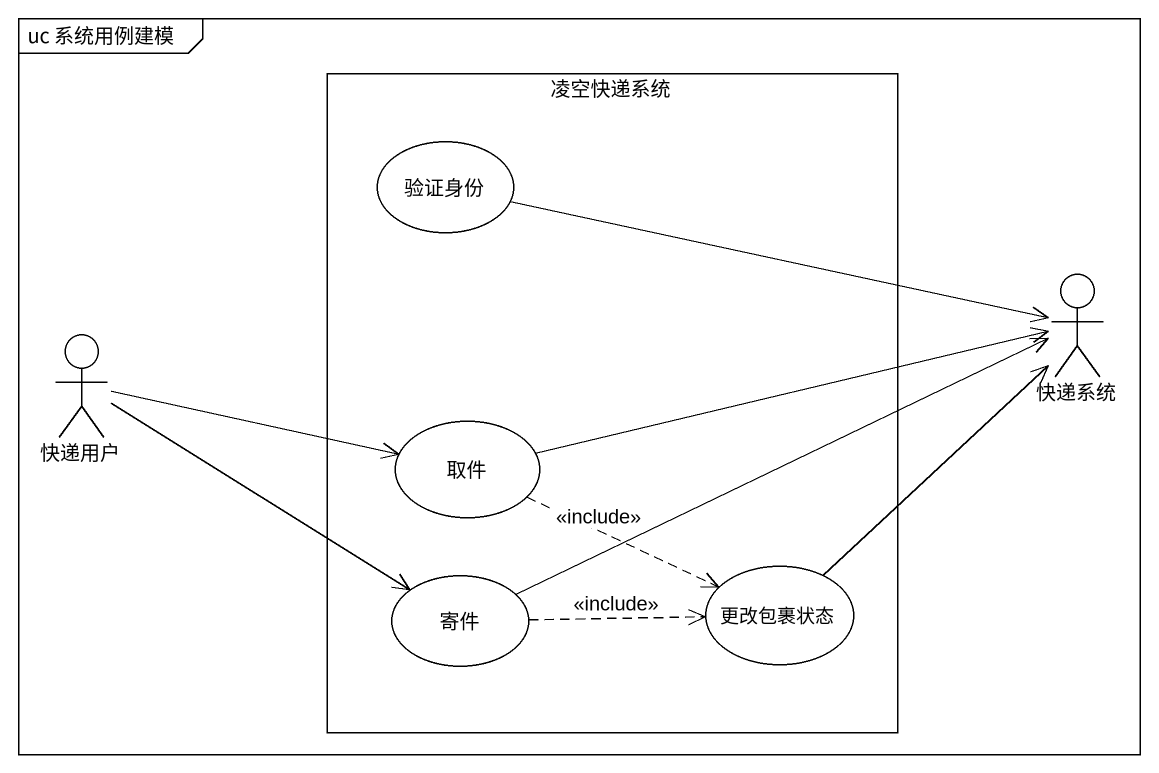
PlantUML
@startuml
mainframe uc 系统用例建模
rectangle 凌空快递系统 {
  usecase 验证身份
  usecase 取件
  usecase 寄件
  usecase 更改包裹状态
}
actor 快递系统
actor 快递用户
验证身份 -right-> 快递系统
快递用户 -right-> 取件
快递用户 -right-> 寄件
取件 -right-> 快递系统
取件 .right.> 更改包裹状态 : <<include>>
寄件 -right-> 快递系统
寄件 .right.> 更改包裹状态 : <<include>>
更改包裹状态 -up-> 快递系统
@enduml
